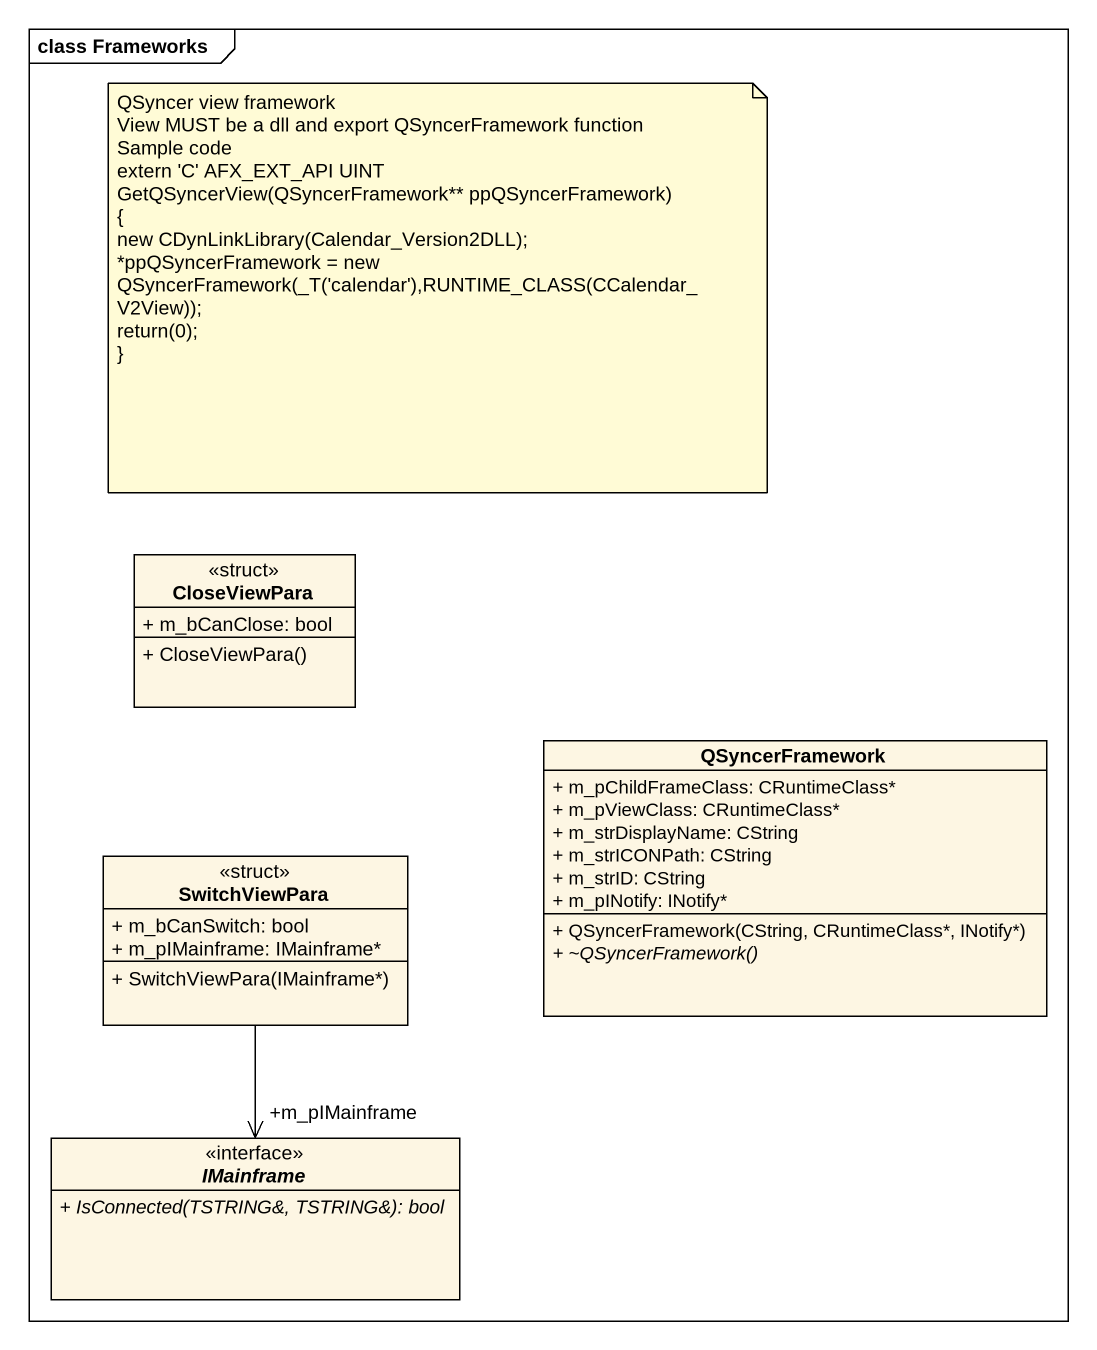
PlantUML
@startuml
mainframe class Frameworks
hide circle
hide empty members
skinparam classAttributeIconSize 0
class CloseViewPara <<struct>> {
  + m_bCanClose: bool
  + CloseViewPara()
}
class QSyncerFramework {
  + m_pChildFrameClass: CRuntimeClass*
  + m_pViewClass: CRuntimeClass*
  + m_strDisplayName: CString
  + m_strICONPath: CString
  + m_strID: CString
  + m_pINotify: INotify*
  + QSyncerFramework(CString, CRuntimeClass*, INotify*)
  {abstract} + ~QSyncerFramework()
}
class SwitchViewPara <<struct>> {
  + m_bCanSwitch: bool
  + m_pIMainframe: IMainframe*
  + SwitchViewPara(IMainframe*)
}
interface IMainframe <<interface>> {
  {abstract} + IsConnected(TSTRING&, TSTRING&): bool
}
SwitchViewPara --> "+m_pIMainframe" IMainframe
note as N1
  QSyncer view framework
  View MUST be a dll and export QSyncerFramework function
  Sample code
  extern 'C' AFX_EXT_API UINT GetQSyncerView(QSyncerFramework** ppQSyncerFramework)
  {
  new CDynLinkLibrary(Calendar_Version2DLL);
  *ppQSyncerFramework = new QSyncerFramework(_T('calendar'),RUNTIME_CLASS(CCalendar_V2View));
  return(0);
  ~}
end note
@enduml
